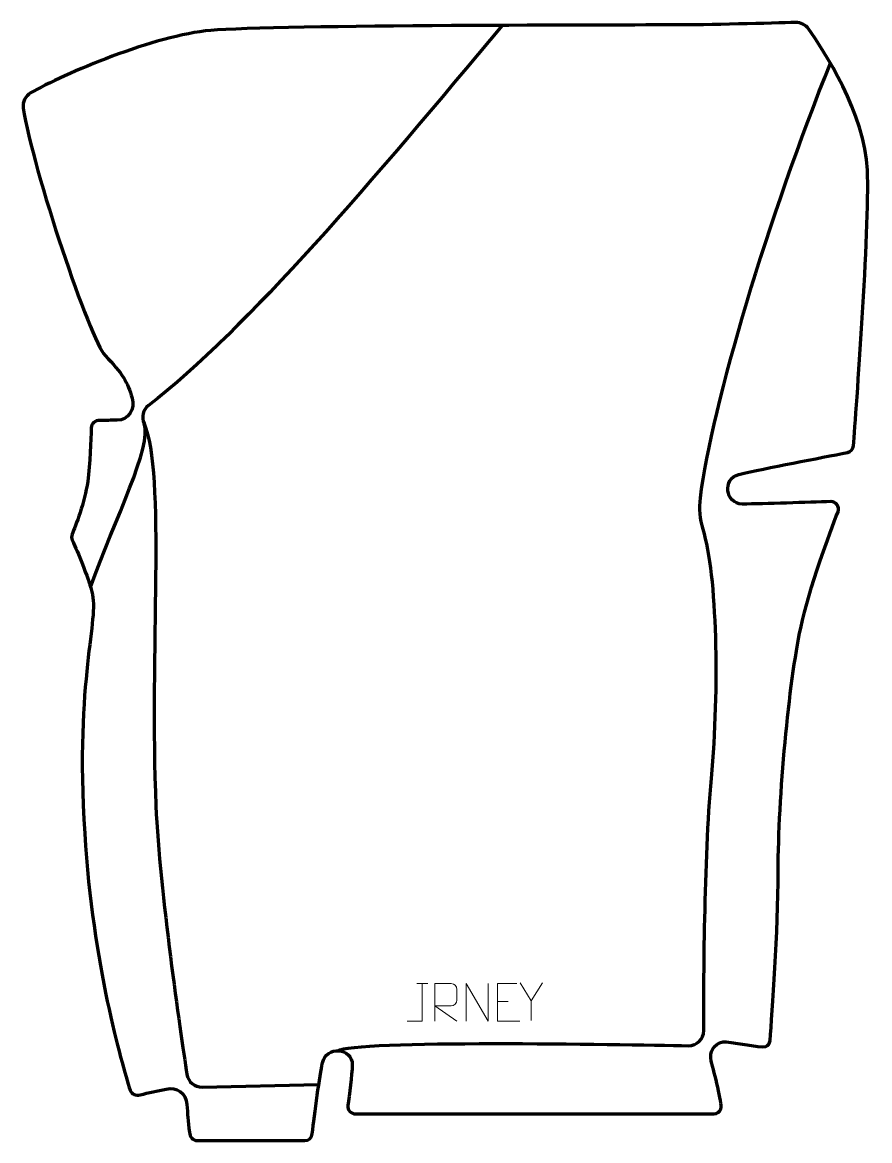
# Model space of a CAD drawing. Header units: millimetres. Extents: x -280 to 281, y -370 to 371.
import ezdxf

# ---------------------------------------------------------------- set-up
doc = ezdxf.new("R2010")
doc.units = ezdxf.units.MM
doc.header["$MEASUREMENT"] = 0
for name, color, linetype in [('layer 1', 7, 'Continuous'), ('layer 2', 7, 'Continuous'), ('layer 3', 7, 'Continuous')]:
    doc.layers.add(name, color=color, linetype=linetype)

msp = doc.modelspace()

# ---------------------------------------------------------------- linework, layer by layer
at = {"layer": 'layer 1', "color": 250, "lineweight": 9}
for points, knots in [([(-25.342, -291.3674), (-25.342, -291.3674), (-15.32, -291.3674), (-15.32, -291.3674), (-15.32, -291.3674), (-15.32, -291.3674), (-15.32, -266.4138), (-15.32, -266.4138)], [0, 0, 0, 0, 0.33333333, 0.33333333, 0.33333333, 0.33333333, 1, 1, 1, 1]), ([(-7.0449, -291.3637), (-7.0449, -291.3637), (-7.0449, -266.4102), (-7.0449, -266.4102), (-7.0449, -266.4102), (-3.4501, -266.4102), (0.1454, -266.4102), (3.7406, -266.4102), (3.7406, -266.4102), (6.0659, -266.4479), (7.6232, -267.9379), (7.6191, -270.3043), (7.6191, -270.3043), (7.6187, -272.3398), (7.6187, -275.3992), (7.6191, -277.4352), (7.6191, -277.4352), (7.6126, -279.3107), (5.8003, -281.2525), (3.7908, -281.2716), (3.7908, -281.2716), (3.7908, -281.2716), (-7.0449, -281.2716), (-7.0449, -281.2716), (-7.0449, -281.2716), (-7.0449, -281.2716), (7.6098, -291.3637), (7.6098, -291.3637)], [0, 0, 0, 0, 0.125, 0.125, 0.125, 0.125, 0.25, 0.25, 0.25, 0.25, 0.375, 0.375, 0.375, 0.375, 0.5, 0.5, 0.5, 0.5, 0.625, 0.625, 0.625, 0.625, 0.75, 0.75, 0.75, 0.75, 1, 1, 1, 1]), ([(13.6635, -291.3637), (13.6635, -291.3637), (13.6635, -266.4102), (13.6635, -266.4102), (13.6635, -266.4102), (13.6635, -266.4102), (28.3183, -291.3637), (28.3183, -291.3637), (28.3183, -291.3637), (28.3183, -291.3637), (28.3183, -266.4102), (28.3183, -266.4102)], [0, 0, 0, 0, 0.25, 0.25, 0.25, 0.25, 0.5, 0.5, 0.5, 0.5, 1, 1, 1, 1]), ([(47.3482, -266.3174), (47.3482, -266.3174), (34.4743, -266.3174), (34.4743, -266.3174), (34.4743, -266.3174), (34.4743, -266.3174), (34.4743, -291.271), (34.4743, -291.271), (34.4743, -291.271), (34.4743, -291.271), (49.3401, -291.271), (49.3401, -291.271)], [0, 0, 0, 0, 0.25, 0.25, 0.25, 0.25, 0.5, 0.5, 0.5, 0.5, 1, 1, 1, 1]), ([(64.2582, -265.9907), (64.2582, -265.9907), (56.9358, -277.8894), (56.9358, -277.8894), (56.9358, -277.8894), (56.9358, -277.8894), (56.9365, -290.9443), (56.9365, -290.9443)], [0, 0, 0, 0, 0.33333333, 0.33333333, 0.33333333, 0.33333333, 1, 1, 1, 1])]:
    msp.add_open_spline(points, degree=3, knots=knots, dxfattribs=at)
for points in [[(-18.9041, -266.4138), (-18.9041, -266.4138), (-11.7359, -266.4138), (-11.7359, -266.4138)], [(56.9358, -277.8894), (56.9358, -277.8894), (49.6149, -265.9907), (49.6149, -265.9907)], [(34.4743, -278.1971), (34.4743, -278.1971), (41.6424, -278.1971), (41.6424, -278.1971)]]:
    msp.add_open_spline(points, degree=3, dxfattribs=at)
at = {"layer": 'layer 2', "color": 12, "lineweight": 200}
msp.add_open_spline([(-93.1763, -370.4999), (-93.1763, -370.4999), (-164.6272, -370.4999), (-164.6272, -370.4999), (-164.6272, -370.4999), (-167.5774, -370.4999), (-169.1822, -367.943), (-169.6042, -365.0245), (-169.6042, -365.0245), (-170.7285, -357.2521), (-170.8325, -352.8819), (-171.3455, -346.5223), (-171.3455, -346.5223), (-171.9522, -338.9926), (-177.802, -334.6111), (-185.1574, -336.345), (-185.1574, -336.345), (-191.0284, -337.7286), (-196.5673, -338.7334), (-202.2086, -340.1441), (-202.2086, -340.1441), (-205.0537, -340.8557), (-208.0072, -339.8471), (-208.9004, -337.0545), (-208.9004, -337.0545), (-214.7004, -318.9224), (-233.5222, -254.5408), (-239.059, -166.9923), (-239.059, -166.9923), (-245.6334, -63.0485), (-229.0984, -25.2144), (-234.2778, -6.8947), (-234.2778, -6.8947), (-238.4265, 7.7791), (-244.876, 22.1971), (-247.2788, 27.3547), (-247.2788, 27.3547), (-247.869, 28.6212), (-247.9032, 30.0729), (-247.3705, 31.3644), (-247.3705, 31.3644), (-245.1092, 36.8455), (-239.0013, 52.5272), (-237.0669, 66.3839), (-237.0669, 66.3839), (-235.393, 78.3759), (-234.891, 93.7838), (-234.7407, 101.9429), (-234.7407, 101.9429), (-234.6853, 104.9454), (-232.0398, 106.8148), (-229.0357, 106.7946), (-229.0357, 106.7946), (-225.5117, 106.7714), (-221.1365, 106.9139), (-217.5937, 106.892), (-217.5937, 106.892), (-210.1136, 106.8454), (-205.5113, 114.3811), (-207.5839, 121.5658), (-207.5839, 121.5658), (-210.5712, 131.9212), (-214.1737, 138.1467), (-225.5046, 149.8134), (-225.5046, 149.8134), (-235.3372, 159.9381), (-273.5805, 272.7607), (-279.7393, 313.7447), (-279.7393, 313.7447), (-280.3467, 317.7864), (-278.4114, 321.7915), (-274.8727, 323.8394), (-274.8727, 323.8394), (-252.9472, 336.5264), (-192.6596, 362.0336), (-155.3886, 365.2728), (-155.3886, 365.2728), (-114.151, 368.857), (126.1026, 368.857), (151.8011, 368.857), (151.8011, 368.857), (172.8739, 368.857), (216.9849, 370.0621), (232.184, 370.496), (232.184, 370.496), (235.5407, 370.5916), (238.7171, 368.9971), (240.6496, 366.2518), (240.6496, 366.2518), (250.2578, 352.5979), (278.3771, 309.6316), (279.6975, 272.6792), (279.6975, 272.6792), (281.1368, 232.3899), (272.1745, 112.8204), (270.4269, 90.0613), (270.4269, 90.0613), (270.2558, 87.8321), (268.6245, 85.9913), (266.4324, 85.5486), (266.4324, 85.5486), (248.458, 81.9175), (212.3766, 75.2567), (194.5341, 71.0244), (194.5341, 71.0244), (183.3863, 68.3803), (185.3556, 51.4364), (196.8131, 51.3927), (196.8131, 51.3927), (211.4597, 51.3369), (240.736, 52.6203), (255.377, 53.0295), (255.377, 53.0295), (258.9531, 53.1294), (261.4755, 49.5543), (260.1765, 46.2223), (260.1765, 46.2223), (254.4591, 31.556), (241.4395, -3.259), (235.4715, -30.7897), (235.4715, -30.7897), (227.7023, -66.6327), (220.5303, -143.0973), (220.5303, -192.0826), (220.5303, -192.0826), (220.5303, -231.8138), (216.599, -285.2999), (215.1134, -304.0902), (215.1134, -304.0902), (214.973, -305.8672), (213.9147, -307.4451), (212.2566, -308.0851), (212.2566, -308.0851), (209.1751, -309.2743), (187.7929, -304.3604), (183.7508, -305.0738), (183.7508, -305.0738), (177.5754, -306.1631), (174.8996, -312.0175), (176.2165, -317.7547), (176.2165, -317.7547), (178.0608, -325.7882), (183.6756, -345.2661), (182.5566, -349.4486), (182.5566, -349.4486), (182.0147, -351.4732), (179.993, -352.7778), (177.8901, -352.7778), (177.8901, -352.7778), (177.8901, -352.7778), (-59.5915, -352.7778), (-59.5915, -352.7778), (-59.5915, -352.7778), (-62.5594, -352.7778), (-64.874, -350.2082), (-64.5639, -347.2575), (-64.5639, -347.2575), (-63.8548, -340.5114), (-61.8507, -327.0553), (-61.7275, -320.2732), (-61.7275, -320.2732), (-61.5162, -308.6217), (-79.1519, -307.5637), (-81.5074, -318.9767), (-81.5074, -318.9767), (-83.0639, -326.5181), (-86.9617, -353.0597), (-88.1989, -365.9745), (-88.1989, -365.9745), (-88.4445, -368.5406), (-90.5971, -370.4999), (-93.1763, -370.4999)], degree=3, knots=[0, 0, 0, 0, 0.02272727, 0.02272727, 0.02272727, 0.02272727, 0.04545455, 0.04545455, 0.04545455, 0.04545455, 0.06818182, 0.06818182, 0.06818182, 0.06818182, 0.09090909, 0.09090909, 0.09090909, 0.09090909, 0.11363636, 0.11363636, 0.11363636, 0.11363636, 0.13636364, 0.13636364, 0.13636364, 0.13636364, 0.15909091, 0.15909091, 0.15909091, 0.15909091, 0.18181818, 0.18181818, 0.18181818, 0.18181818, 0.20454545, 0.20454545, 0.20454545, 0.20454545, 0.22727273, 0.22727273, 0.22727273, 0.22727273, 0.25, 0.25, 0.25, 0.25, 0.27272727, 0.27272727, 0.27272727, 0.27272727, 0.29545455, 0.29545455, 0.29545455, 0.29545455, 0.31818182, 0.31818182, 0.31818182, 0.31818182, 0.34090909, 0.34090909, 0.34090909, 0.34090909, 0.36363636, 0.36363636, 0.36363636, 0.36363636, 0.38636364, 0.38636364, 0.38636364, 0.38636364, 0.40909091, 0.40909091, 0.40909091, 0.40909091, 0.43181818, 0.43181818, 0.43181818, 0.43181818, 0.45454545, 0.45454545, 0.45454545, 0.45454545, 0.47727273, 0.47727273, 0.47727273, 0.47727273, 0.5, 0.5, 0.5, 0.5, 0.52272727, 0.52272727, 0.52272727, 0.52272727, 0.54545455, 0.54545455, 0.54545455, 0.54545455, 0.56818182, 0.56818182, 0.56818182, 0.56818182, 0.59090909, 0.59090909, 0.59090909, 0.59090909, 0.61363636, 0.61363636, 0.61363636, 0.61363636, 0.63636364, 0.63636364, 0.63636364, 0.63636364, 0.65909091, 0.65909091, 0.65909091, 0.65909091, 0.68181818, 0.68181818, 0.68181818, 0.68181818, 0.70454545, 0.70454545, 0.70454545, 0.70454545, 0.72727273, 0.72727273, 0.72727273, 0.72727273, 0.75, 0.75, 0.75, 0.75, 0.77272727, 0.77272727, 0.77272727, 0.77272727, 0.79545455, 0.79545455, 0.79545455, 0.79545455, 0.81818182, 0.81818182, 0.81818182, 0.81818182, 0.84090909, 0.84090909, 0.84090909, 0.84090909, 0.86363636, 0.86363636, 0.86363636, 0.86363636, 0.88636364, 0.88636364, 0.88636364, 0.88636364, 0.90909091, 0.90909091, 0.90909091, 0.90909091, 0.93181818, 0.93181818, 0.93181818, 0.93181818, 0.95454545, 0.95454545, 0.95454545, 0.95454545, 1, 1, 1, 1], dxfattribs=at)
at = {"layer": 'layer 3', "color": 142, "lineweight": 200}
for points in [[(37.6452, 368.5969), (-47.2282, 266.9394), (-131.3022, 167.3802), (-196.7333, 116.7344), (-196.7333, 116.7344), (-200.3687, 113.9206), (-201.6299, 108.9722), (-199.7351, 104.784), (-199.7351, 104.784), (-185.358, 73.0044), (-196.2313, -49.6914), (-191.8413, -148.5743), (-191.8413, -148.5743), (-189.2957, -205.9049), (-175.6538, -298.0677), (-171.2786, -326.5602), (-171.2786, -326.5602), (-170.5167, -331.5234), (-166.193, -335.1521), (-161.1729, -335.041), (-161.1729, -335.041), (-161.1729, -335.041), (-84.0695, -333.3311), (-84.0695, -333.3311)], [(-71.3397, -310.9714), (-61.234, -303.634), (116.161, -306.7049), (161.0209, -307.6024), (161.0209, -307.6024), (166.628, -307.7149), (171.2282, -303.1962), (171.2159, -297.5877), (171.2159, -297.5877), (171.1513, -268.5365), (171.4212, -184.1686), (176.3047, -130.4455), (176.3047, -130.4455), (181.7466, -70.5855), (180.2516, 4.1392), (170.7604, 34.6256), (170.7604, 34.6256), (168.6646, 41.358), (168.1051, 48.47), (168.9831, 55.4659), (168.9831, 55.4659), (176.7608, 117.4285), (214.5938, 243.0184), (255.1403, 343.4567)]]:
    msp.add_open_spline(points, degree=3, knots=[0, 0, 0, 0, 0.14285714, 0.14285714, 0.14285714, 0.14285714, 0.28571429, 0.28571429, 0.28571429, 0.28571429, 0.42857143, 0.42857143, 0.42857143, 0.42857143, 0.57142857, 0.57142857, 0.57142857, 0.57142857, 0.71428571, 0.71428571, 0.71428571, 0.71428571, 1, 1, 1, 1], dxfattribs=at)
msp.add_open_spline([(-235.1888, -3.796), (-219.1374, 41.278), (-193.9107, 89.9695), (-199.735, 104.784)], degree=3, dxfattribs=at)

doc.saveas('drawing.dxf')
